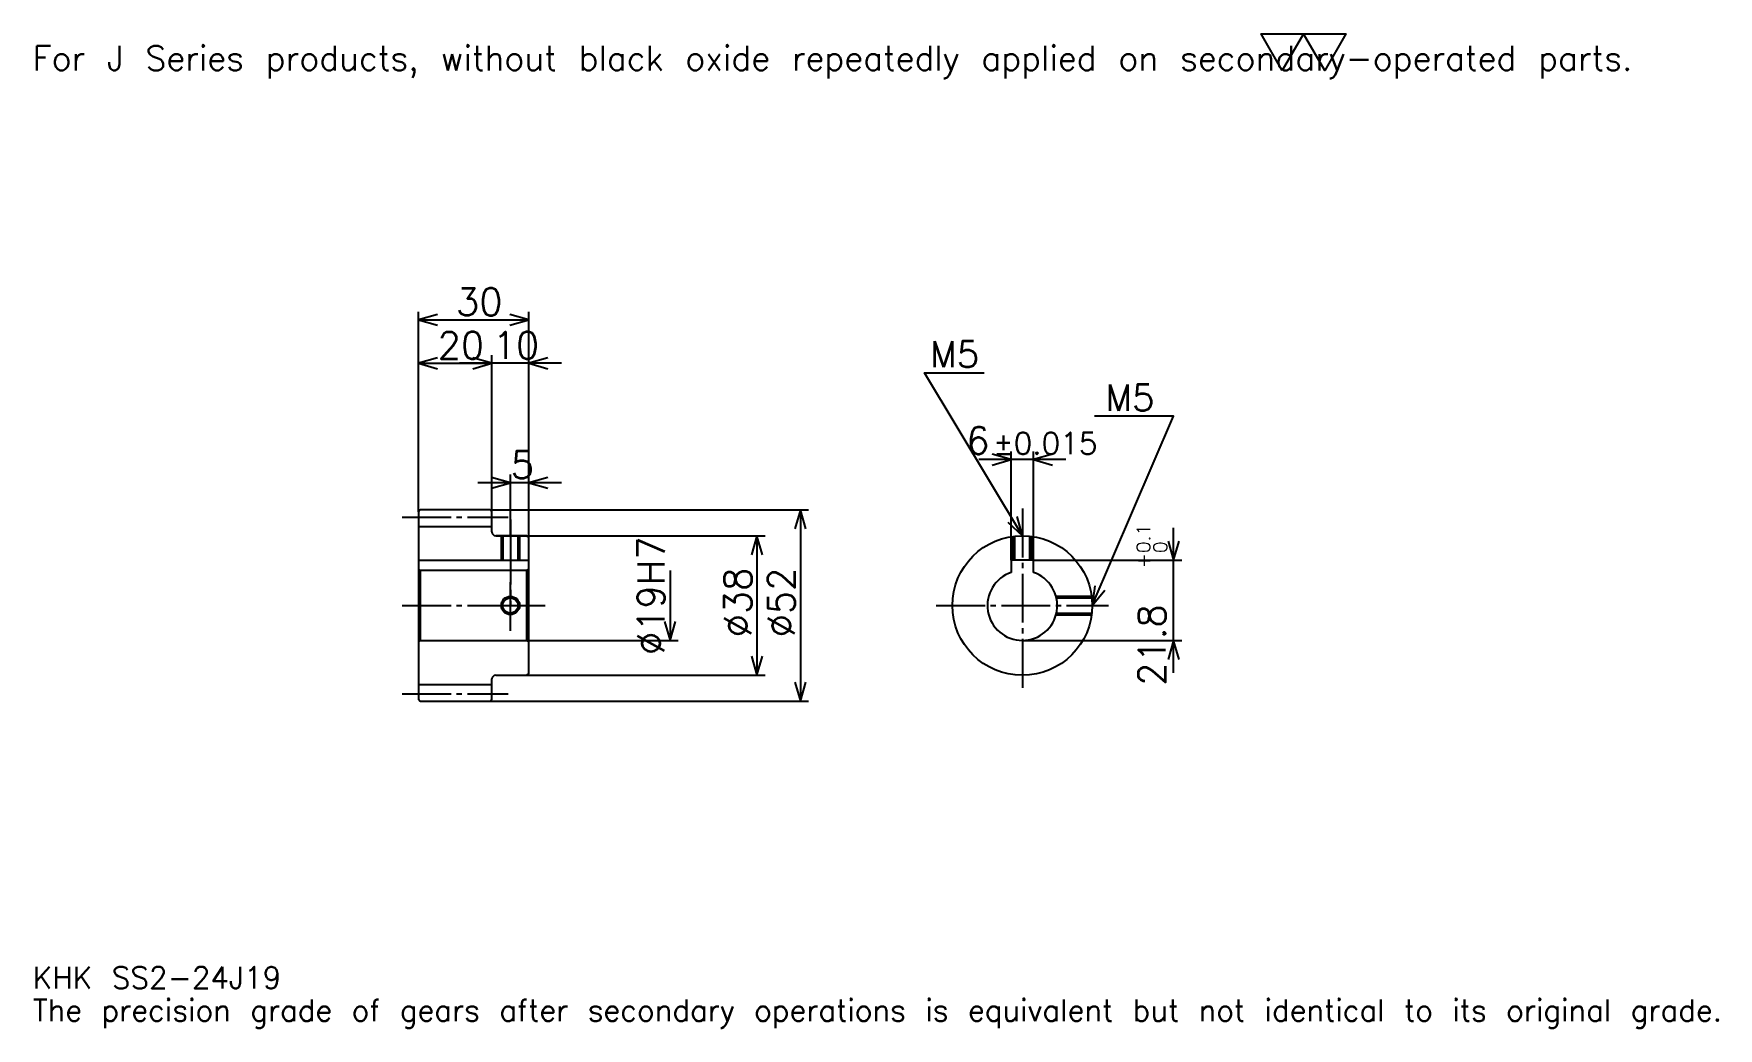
# Model space of a CAD drawing. Extents: x 15 to 473, y 5 to 276.
import ezdxf

# ---------------------------------------------------------------- set-up
doc = ezdxf.new("R2010")
doc.units = 0
doc.linetypes.add('DASHDOT', pattern=[17.739131, 13.304348, -1.478261, 1.478261, -1.478261])
doc.layers.get('0').update_dxf_attribs({"linetype": 'CONTINUOUS'})
doc.layers.add('DASHDOT', color=6, linetype='DASHDOT')
doc.styles.add('KANJI', font='TXT', dxfattribs={"bigfont": 'BIGFONT'})

msp = doc.modelspace()

# ---------------------------------------------------------------- linework, layer by layer
at = {"color": 5}
for p, q in [((119.739136, 146.478256), (119.739136, 200.434784)), ((119.739136, 198.217392), (149.739136, 198.217392)), ((149.739136, 146.478256), (149.739136, 200.434784)), ((139.739136, 146.478256), (139.739136, 188.608688)), ((119.739136, 186.391296), (139.739136, 186.391296)), ((158.608704, 186.391296), (130.869568, 186.391296)), ((281.043488, 132.778259), (281.043488, 162.391296)), ((287.043488, 132.778259), (287.043488, 162.391296)), ((144.739136, 146.478256), (144.739136, 156.086945)), ((295.913055, 160.173904), (272.17392, 160.173904)), ((158.608704, 153.869568), (135.869568, 153.869568)), ((119.739136, 145.978256), (119.739136, 146.478256)), ((139.239136, 146.478256), (149.739136, 146.478256)), ((139.739136, 145.978256), (139.739136, 146.478256)), ((144.739136, 139.478256), (144.739136, 146.478256)), ((144.739136, 139.478256), (144.739136, 146.478256)), ((149.739136, 146.478256), (225.869568, 146.478256)), ((149.739136, 138.978256), (149.739136, 146.478256)), ((223.652176, 146.478256), (223.652176, 94.478256)), ((140.739136, 139.478256), (149.739136, 139.478256)), ((149.739136, 139.478256), (214.043488, 139.478256)), ((211.826096, 139.478256), (211.826096, 101.478256)), ((325.217407, 102.108688), (325.217407, 141.647827)), ((188.17392, 129.978256), (188.17392, 110.978256)), ((287.043488, 132.778259), (327.434814, 132.778259)), ((149.739136, 110.978256), (190.391312, 110.978256)), ((284.043488, 110.978256), (327.434814, 110.978256)), ((140.739136, 101.478256), (149.739136, 101.478256)), ((149.739136, 101.478256), (214.043488, 101.478256)), ((139.239136, 94.478256), (149.739136, 94.478256)), ((149.739136, 94.478256), (225.869568, 94.478256))]:
    msp.add_line(p, q, dxfattribs=at)
at = {"color": 4}
for p, q in [((119.739136, 141.978256), (139.739136, 141.978256)), ((119.739136, 132.778259), (149.739136, 132.778259)), ((120.239136, 129.978256), (120.239136, 110.978256)), ((149.239136, 129.978256), (149.739136, 130.478256)), ((149.239136, 110.978256), (149.739136, 110.478256)), ((119.739136, 98.978256), (139.739136, 98.978256))]:
    msp.add_line(p, q, dxfattribs=at)
at = {"color": 7}
msp.add_lwpolyline([(354.782623, 266.086945), (349.017395, 276.079987), (372.078278, 276.079987), (366.313049, 266.086945), (360.547852, 276.079987), (354.782623, 266.086945)], dxfattribs=at)
at = {"color": 5}
for points in [[(124.913048, 199.695648), (119.739136, 198.217392), (124.913048, 196.739136)], [(144.565216, 196.739136), (149.739136, 198.217392), (144.565216, 199.695648)], [(124.913048, 187.869568), (119.739136, 186.391296), (124.913048, 184.913025)], [(134.565216, 184.913025), (139.739136, 186.391296), (134.565216, 187.869568)], [(134.565216, 184.913025), (139.739136, 186.391296), (134.565216, 187.869568)], [(154.913055, 187.869568), (149.739136, 186.391296), (154.913055, 184.913025)], [(284.043488, 139.478256), (257.434784, 183.82608), (273.695679, 183.82608)], [(303.043488, 120.478256), (325.217407, 172), (303.634766, 172)], [(275.869568, 158.695648), (281.043488, 160.173904), (275.869568, 161.652161)], [(292.217407, 161.652161), (287.043488, 160.173904), (292.217407, 158.695648)], [(139.565216, 152.391296), (144.739136, 153.869568), (139.565216, 155.347824)], [(154.913055, 155.347824), (149.739136, 153.869568), (154.913055, 152.391296)], [(225.130432, 141.304352), (223.652176, 146.478256), (222.17392, 141.304352)], [(280.113953, 143.154297), (284.043488, 139.478256), (282.649109, 144.675415)], [(213.304352, 134.304337), (211.826096, 139.478256), (210.347839, 134.304337)], [(323.739136, 137.952164), (325.217407, 132.778259), (326.695679, 137.952164)], [(303.731018, 125.815102), (303.043488, 120.478256), (306.446716, 124.646324)], [(186.695648, 116.152168), (188.17392, 110.978256), (189.652191, 116.152168)], [(326.695679, 105.804344), (325.217407, 110.978256), (323.739136, 105.804344)], [(210.347839, 106.652168), (211.826096, 101.478256), (213.304352, 106.652168)], [(222.17392, 99.652168), (223.652176, 94.478256), (225.130432, 99.652168)]]:
    msp.add_lwpolyline(points, dxfattribs=at)
at = {"color": 4}
for points in [[(139.739136, 140.478256), (139.739136, 145.978256), (139.239136, 146.478256), (120.239136, 146.478256), (119.739136, 145.978256), (119.739136, 110.478256)], [(140.739136, 101.478256), (149.239136, 101.478256), (149.739136, 101.978256), (149.739136, 138.978256), (149.239136, 139.478256), (140.739136, 139.478256)], [(142.239136, 139.478256), (142.239136, 132.778259)], [(142.674133, 139.478256), (142.674133, 132.778259)], [(146.804138, 139.478256), (146.804138, 132.778259)], [(147.239136, 139.478256), (147.239136, 132.778259)], [(281.543488, 132.778259), (281.543488, 139.313065)], [(281.978485, 132.778259), (281.978485, 139.365707)], [(286.10849, 132.778259), (286.10849, 139.365707)], [(286.543488, 132.778259), (286.543488, 139.313065)], [(119.739136, 110.478256), (120.239136, 110.978256), (149.239136, 110.978256), (149.239136, 129.978256), (120.239136, 129.978256), (119.739136, 130.478256)], [(287.043488, 129.492126), (287.043488, 132.778259), (281.043488, 132.778259), (281.043488, 129.492126)], [(293.208618, 122.978256), (302.878296, 122.978256)], [(293.316345, 122.543259), (302.930939, 122.543259)], [(293.208618, 117.978256), (302.878296, 117.978256)], [(293.316345, 118.413254), (302.930939, 118.413254)], [(119.739136, 110.478256), (119.739136, 94.978256), (120.239136, 94.478256), (139.239136, 94.478256), (139.739136, 94.978256), (139.739136, 100.478256)]]:
    msp.add_lwpolyline(points, dxfattribs=at)
for centre, radius in [((284.043488, 120.478256), 19), ((144.739136, 120.478256), 2.065)]:
    msp.add_circle(centre, radius, dxfattribs=at)
at = {"color": 7}
msp.add_circle((144.739136, 120.478256), 2.5, dxfattribs=at)
at = {"color": 4}
for centre, radius, start, end in [((140.739136, 140.478256), 1, 180, 270), ((284.043488, 120.478256), 9.5, 108.40848033, 71.59151967), ((140.739136, 100.478256), 1, 90, 180)]:
    msp.add_arc(centre, radius, start, end, dxfattribs=at)
at = {"layer": 'DASHDOT', "color": 7}
for p, q in [((284.043488, 146.869568), (284.043488, 97.043472)), ((115.304352, 144.478256), (144.17392, 144.478256)), ((144.739136, 139.478256), (144.739136, 120.478256)), ((115.304352, 120.478256), (154.17392, 120.478256)), ((260.608704, 120.478256), (307.478271, 120.478256)), ((115.304352, 96.478256), (144.17392, 96.478256))]:
    msp.add_line(p, q, dxfattribs=at)
for points in [[(144.739136, 143.91304), (144.739136, 128.343475)], [(144.739136, 113.543472), (144.739136, 127.41304)], [(137.804352, 120.478256), (151.67392, 120.478256)]]:
    msp.add_lwpolyline(points, dxfattribs=at)

# ---------------------------------------------------------------- texts
at = {"color": 7, "style": 'KANJI'}
for s, height, p in [('For J Series products, without black oxide repeatedly applied on secondary-operated parts.', 6.652174, (14.782609, 266.086945)), ('30', 7.391304, (129.934784, 199.399994)), ('20', 7.391304, (124.934784, 187.573914)), ('10', 7.391304, (139.934784, 187.573914)), ('M5', 7.095652, (258.913055, 185.304352)), ('M5', 7.095652, (306.591309, 173.478256)), ('6', 7.391304, (268.786377, 161.652161)), ('%%p0.015', 5.913043, (276.102844, 161.652161)), ('5', 7.391304, (144.83696, 155.05217)), ('KHK SS2-24J19', 5.913043, (14.782609, 16.26087)), ('The precision grade of gears after secondary operations is equivalent but not identical to its original grade.', 5.913043, (14.782609, 7.391304))]:
    msp.add_text(s, height=height, dxfattribs=at).set_placement(p)
for s, height, p in [('%%c19H7', 7.391304, (186.695648, 106.989128)), ('0.1', 3.695652, (318.860901, 134.754623)), ('+', 3.695652, (318.860901, 130.615494)), ('0', 3.695652, (323.443481, 134.754623)), ('%%c38', 7.391304, (210.347839, 111.793472)), ('%%c52', 7.391304, (222.17392, 111.793472)), ('21.8', 7.391304, (323, 98.623001))]:
    msp.add_text(s, height=height, rotation=90, dxfattribs=at).set_placement(p)

doc.saveas('drawing.dxf')
